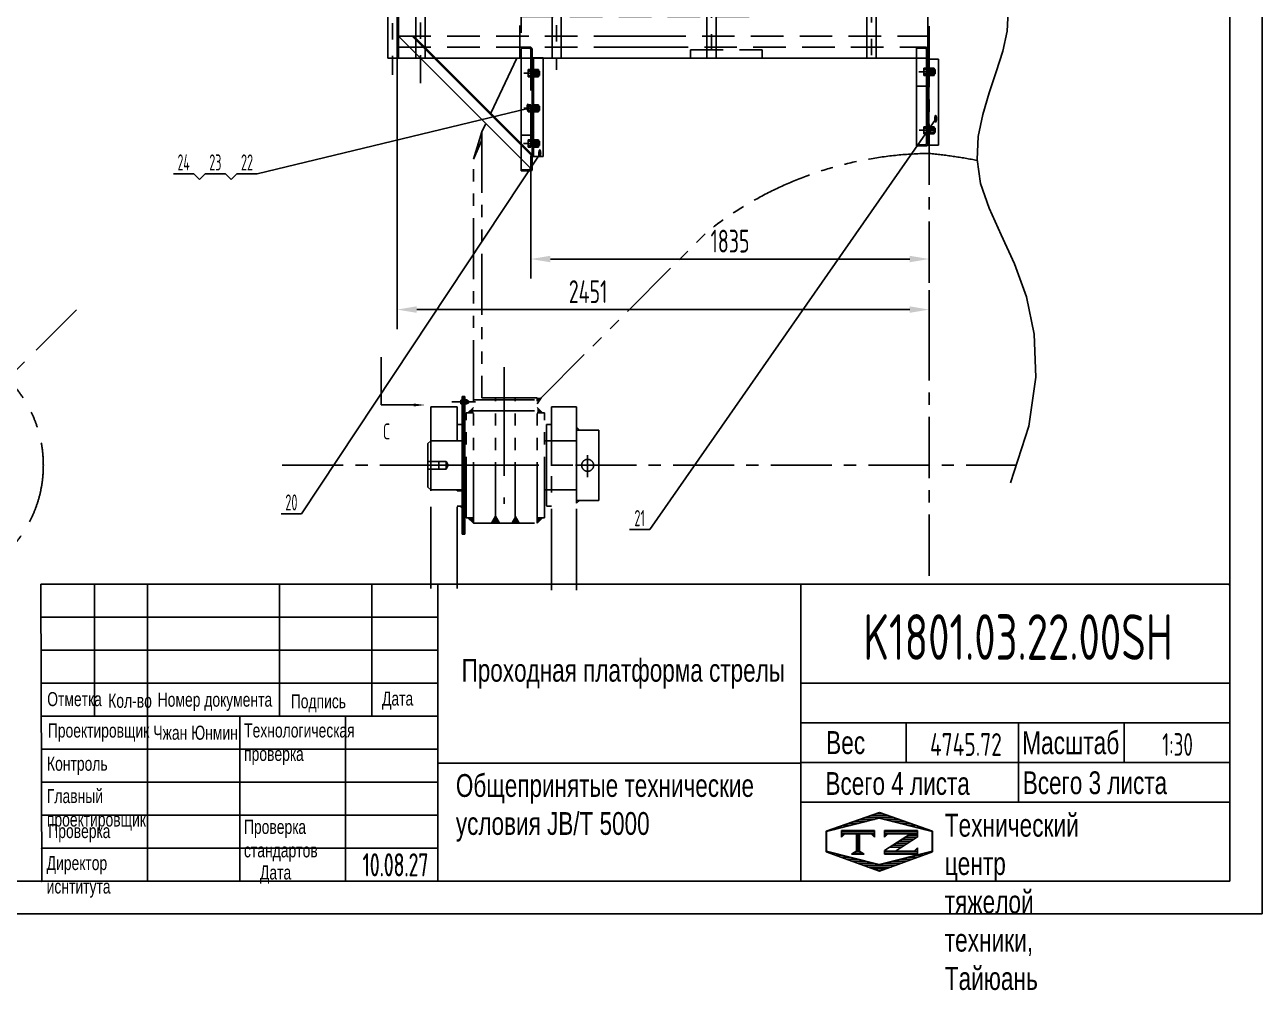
# Model space of a CAD drawing. Header units: millimetres. Extents: x 0 to 12600, y -352 to 8910.
# Drawn here: x 6900 to 12600, y -352 to 4096 of the extents above; entities that cross this region are included whole.
import ezdxf
from ezdxf.enums import TextEntityAlignment as Align

# ---------------------------------------------------------------- set-up
doc = ezdxf.new("R2010")
doc.units = ezdxf.units.MM
doc.header["$LTSCALE"] = 300
for name, pattern in [('F', [0.75, 0.5, -0.25]), ('G', [2, 1.25, -0.25, 0.25, -0.25]), ('K', [2.5, 1.25, -0.25, 0.25, -0.25, 0.25, -0.25])]:
    doc.linetypes.add(name, pattern=pattern)
for name, color, linetype in [('01', 7, 'Continuous'), ('02', 1, 'Continuous'), ('04', 2, 'F'), ('05', 4, 'G'), ('07', 6, 'K'), ('08', 1, 'Continuous'), ('11', 3, 'Continuous'), ('THICK', 7, 'Continuous')]:
    doc.layers.add(name, color=color, linetype=linetype)
doc.styles.get("Standard").update_dxf_attribs({"font": 'isocp', "width": 0.707, "bigfont": 'intecad.shx'})
doc.dimstyles.new('INTE', dxfattribs={"dimscale": 30, "dimtxt": 3.5, "dimasz": 3, "dimexe": 3, "dimexo": 0, "dimgap": 1, "dimtad": 1, "dimdec": 0, "dimdsep": 46, "dimtxsty": 'Standard', "dimcen": 0, "dimclrd": 1, "dimclre": 1, "dimclrt": 3, "dimaunit": 1, "dimadec": 0, "dimazin": 0, "dimtfac": 1, "dimtdec": 0, "dimtmove": 0, "dimatfit": 0, "dimfxl": 1, "dimarcsym": 0})

# ---------------------------------------------------------------- blocks, each defined once
blk = doc.blocks.new('*U1')
at = {"layer": '01'}
for p, q in [((-7.7, 2.6), (-7.7, 0)), ((0, 2.6), (-7.7, 2.6)), ((-7.7, 0), (0, 0)), ((0, 0), (-1.5, 2.6)), ((0, 2.6), (1.5, 0)), ((0, 2.6), (7.7, 2.6)), ((7.7, 0), (0, 0)), ((7.7, 2.6), (7.7, 0))]:
    blk.add_line(p, q, dxfattribs=at)
at = {"layer": '05'}
blk.add_line((0, 4.7), (0, -2.1), dxfattribs=at)
blk = doc.blocks.new('*U2')
at = {"layer": '01'}
for p, q in [((-8.4, 0), (-8.4, 8.9)), ((-8.4, 8.9), (0, 8.9)), ((-8.4, 5), (0, 5)), ((0, 8.9), (0, 0)), ((0, -8.9), (0, 0)), ((-8.4, 0), (-8.4, -8.9)), ((-8.4, -5), (0, -5)), ((-8.4, -8.9), (0, -8.9))]:
    blk.add_line(p, q, dxfattribs=at)
at = {"layer": '05'}
blk.add_line((-9.5, 0), (1.1, 0), dxfattribs=at)
blk = doc.blocks.new('*U3')
at = {"layer": '01'}
for p, q in [((-6.4, 0), (-6.4, 8.8)), ((-6.4, 8.8), (0, 8.8)), ((0, 5), (-6.4, 5)), ((-6.4, 0), (-6.4, -8.8)), ((0, 8.8), (0, 0)), ((0, 5), (30, 5)), ((0, -8.8), (0, 0)), ((4.5, 5), (4.5, 0)), ((4.5, -5), (4.5, 0)), ((30, 5), (30, 0)), ((30, -5), (30, 0)), ((0, -5), (-6.4, -5)), ((-6.4, -8.8), (0, -8.8)), ((0, -5), (30, -5))]:
    blk.add_line(p, q, dxfattribs=at)
at = {"layer": '02'}
for p, q in [((30, 4), (4.5, 4)), ((30, -4), (4.5, -4))]:
    blk.add_line(p, q, dxfattribs=at)
at = {"layer": '05'}
blk.add_line((-9.5, 0), (33.5, 0), dxfattribs=at)
blk = doc.blocks.new('QB1')
at = {"layer": '07', "linetype": 'K', "ltscale": 0.75}
for points in [[(72788.9, 24993), (72828.4, 25081), (72828.4, 25120)], [(73082.9, 23865.9), (73101.1, 23894), (73082.9, 23894)], [(72763.9, 23824.5), (72788.9, 23850), (72788.9, 23824.5)], [(73082.9, 23850), (73082.9, 23843), (73089.8, 23843)], [(73107.9, 23824.5), (73089.8, 23843), (73082.9, 23843), (73082.9, 23824.5)], [(72763.9, 23341.5), (72788.9, 23341.5), (72788.9, 23316)], [(72980.9, 23348.9), (72980.9, 23316), (72961.9, 23316)], [(72980.9, 23316), (72980.9, 23348.9), (72999.9, 23316)], [(73107.9, 23341.5), (73082.9, 23316), (73082.9, 23341.5)]]:
    blk.add_hatch(color=6, dxfattribs=at).paths.add_polyline_path(points)
at = {"layer": '07', "linetype": 'K'}
blk.add_hatch(color=6, dxfattribs=at).paths.add_polyline_path([(72737.2, 23395), (72737.2, 23388.9), (72726.6, 23395)])
at = {"layer": '07', "linetype": 'K', "ltscale": 0.75}
h = blk.add_hatch(color=6, dxfattribs=at)
h.paths.add_polyline_path([(72890.9, 23316), (72909.9, 23316), (72890.9, 23349), (72890.9, 23348.9)])
h.paths.add_polyline_path([(72871.9, 23316), (72890.9, 23316), (72890.9, 23348.9)])
at = {"layer": '01', "ltscale": 0.75}
for p, q in [((73752.4, 27114.4), (73772.4, 27114.4)), ((72788.9, 24993), (72828.4, 25120))]:
    blk.add_line(p, q, dxfattribs=at)
at = {"layer": '05', "color": 4, "linetype": 'G', "ltscale": 0.75}
for p, q in [((74888.9, 23074.4), (74888.9, 29269.7)), ((71908.7, 23583), (75289.6, 23583))]:
    blk.add_line(p, q, dxfattribs=at)
at = {"layer": '05', "ltscale": 0.75}
blk.add_line((73167.1, 28917.6), (75067.4, 28917.6), dxfattribs=at)
at = {"layer": '07', "color": 6, "linetype": 'K', "ltscale": 0.75}
for p, q in [((73752.4, 27114.4), (73752.4, 29315.1)), ((73772.4, 27103.7), (73772.4, 29322.9)), ((74444.9, 26456.3), (74444.9, 28501.6)), ((73772.4, 27103.7), (73187.9, 25875.5)), ((72989.7, 25459), (72828.4, 25120)), ((72828.4, 25120), (72828.4, 23894)), ((72788.9, 24993), (72828.4, 25081)), ((72788.9, 23316), (72788.9, 24993)), ((73101.1, 23894), (73865, 24657.9)), ((72828.4, 23894), (73082.9, 23894)), ((72890.9, 23316), (72890.9, 23894)), ((72980.9, 23316), (72980.9, 23894)), ((73082.9, 23316), (73082.9, 23894)), ((73101.1, 23894), (73082.9, 23865.9)), ((72763.9, 23824.5), (72788.9, 23850)), ((72788.9, 23884), (73082.9, 23884)), ((72788.9, 23834), (73082.9, 23834)), ((73107.9, 23824.5), (73082.9, 23850)), ((72755.4, 23341.5), (72755.4, 23824.5)), ((72755.4, 23824.5), (72788.9, 23824.5)), ((73117.4, 23824.5), (73082.9, 23824.5)), ((73117.4, 23341.5), (73117.4, 23824.5)), ((72755.4, 23341.5), (72788.9, 23341.5)), ((72763.9, 23341.5), (72788.9, 23316)), ((72788.9, 23316), (73082.9, 23316)), ((72890.9, 23348.9), (72871.9, 23316)), ((72890.9, 23349), (72909.9, 23316.1)), ((72980.9, 23348.9), (72999.9, 23316)), ((73107.9, 23341.5), (73082.9, 23316)), ((73117.4, 23341.5), (73082.9, 23341.5))]:
    blk.add_line(p, q, dxfattribs=at)
at = {"layer": '07'}
blk.add_line((74444.9, 28501.6), (74888.9, 28501.6), dxfattribs=at)
at = {"layer": '07', "color": 6, "linetype": 'K'}
for p, q in [((74444.9, 26456.3), (74888.9, 26456.3)), ((72737.2, 23900), (72737.2, 23583)), ((72750.2, 23900), (72737.2, 23900)), ((72738.7, 23900), (72738.7, 23583)), ((72740.2, 23900), (72740.2, 23583)), ((72743.2, 23900), (72743.2, 23583)), ((72750.2, 23900), (72750.2, 23583)), ((72592.4, 23852.6), (72592.4, 23696.5)), ((72714.5, 23852.6), (72592.4, 23852.6)), ((72714.5, 23852.6), (72714.5, 23696.5)), ((73148.3, 23852.6), (73148.3, 23583)), ((73148.3, 23852.6), (73264.4, 23852.6)), ((73264.4, 23852.6), (73264.4, 23583)), ((72737.2, 23771), (72714.5, 23771)), ((73125.2, 23771), (73125.2, 23395)), ((73125.6, 23771), (73148.3, 23771)), ((73264.4, 23758), (73264.4, 23696.5)), ((73264.4, 23758), (73277.4, 23745)), ((73264.4, 23421), (73264.4, 23745)), ((73264.4, 23745), (73366.4, 23745)), ((73366.4, 23745), (73366.4, 23421)), ((72737.2, 23266), (72737.2, 23583)), ((72738.7, 23266), (72738.7, 23583)), ((72740.2, 23266), (72740.2, 23583)), ((72743.2, 23266), (72743.2, 23583)), ((72750.2, 23266), (72750.2, 23583)), ((73148.3, 23007.4), (73148.3, 23583)), ((73264.4, 23007.4), (73264.4, 23583)), ((72592.4, 23016), (72592.4, 23469.5)), ((72714.5, 23016), (72714.5, 23469.5)), ((72737.2, 23466), (72714.5, 23466)), ((73264.4, 23469.5), (73264.4, 23408)), ((72737.2, 23395), (72714.5, 23395)), ((72726.6, 23395), (72737.2, 23388.9)), ((73125.6, 23395), (73148.3, 23395)), ((73264.4, 23408), (73277.4, 23421)), ((73264.4, 23421), (73366.4, 23421)), ((72750.2, 23266), (72737.2, 23266))]:
    blk.add_line(p, q, dxfattribs=at)
at = {"layer": '07', "color": 6, "linetype": 'K', "ltscale": 1.333333}
for p, q in [((72931.4, 24035), (72931.4, 23405.1)), ((72799, 23875), (72689.9, 23875)), ((72592.4, 23696.5), (72579.4, 23683.5)), ((72579.4, 23683.5), (72579.4, 23482.5)), ((72592.4, 23696.5), (72592.4, 23469.5)), ((72592.4, 23696.5), (72737.2, 23696.5)), ((73117.4, 23696.5), (73264.4, 23696.5)), ((72579.4, 23601), (72630.4, 23601)), ((72579.4, 23600.3), (72663.4, 23600.3)), ((72630.4, 23601), (72630.4, 23565)), ((72663.4, 23600.3), (72673.4, 23583)), ((72663.4, 23600.3), (72663.4, 23565.8)), ((73315.4, 23629.6), (73315.4, 23528.6)), ((73036, 23583), (72474.8, 23583)), ((72547.2, 23583), (73401.7, 23583)), ((72579.4, 23565.8), (72663.4, 23565.8)), ((72579.4, 23565), (72630.4, 23565)), ((72663.4, 23565.8), (72673.4, 23583)), ((72579.4, 23482.5), (72592.4, 23469.5)), ((72592.4, 23469.5), (72737.2, 23469.5)), ((73117.4, 23469.5), (73264.4, 23469.5))]:
    blk.add_line(p, q, dxfattribs=at)
blk.add_circle((73315.4, 23583), 27.5, dxfattribs=at)
at = {"layer": '07', "color": 6, "linetype": 'K', "ltscale": 0.75}
for centre, radius, start, end in [((74905.5, 23343.6), 1676.3, 90.5688, 128.3687), ((74674.2, 22783.3), 2246.8, 78.8269, 84.5165)]:
    blk.add_arc(centre, radius, start, end, dxfattribs=at)
at = {"layer": '07', "color": 6, "linetype": 'K', "xscale": -1}
for name, p, rotation in [('*U3', (72737.2, 23875), 180), ('*U1', (72752.8, 23875), 90)]:
    blk.add_blockref(name, p, dxfattribs=dict(at, rotation=rotation))
blk.add_blockref('*U2', (72752.8, 23875), dxfattribs=at)
blk = doc.blocks.new('2-1')
for p, q in [((81099.4, 26973.1), (81876.5, 26973.1)), ((81834.2, 26930.8), (81876.5, 26973.1)), ((81876.5, 26973.1), (81876.5, 25792.1)), ((82547.5, 26973.1), (82547.5, 25792.1)), ((82547.5, 26973.1), (83559.5, 26973.1)), ((82547.5, 26973.1), (82589.8, 26930.8)), ((83559.5, 26973.1), (83559.5, 26930.8)), ((83559.5, 26971.1), (83563.5, 26971.1)), ((83563.5, 26971.1), (83563.5, 26932.8)), ((81078.2, 26951.9), (81078.2, 25792.1)), ((81099.4, 26930.8), (81207.2, 26930.8)), ((81120.5, 26930.8), (81120.5, 26465.1)), ((81207.2, 26930.8), (81207.2, 26465.1)), ((81249.5, 26930.8), (81834.2, 26930.8)), ((81249.5, 26930.8), (81249.5, 26465.1)), ((81876.5, 26930.8), (81712.7, 26930.8)), ((81834.2, 26930.8), (81834.2, 26465.1)), ((82589.8, 26930.8), (83284.5, 26930.8)), ((82589.8, 26930.8), (82589.8, 26465.1)), ((83284.5, 26930.8), (83284.5, 26465.1)), ((83326.8, 26930.8), (83559.5, 26930.8)), ((83326.8, 26930.8), (83326.8, 26465.1)), ((83559.5, 26932.8), (83563.5, 26932.8)), ((81099.4, 26465.1), (81207.2, 26465.1)), ((81249.5, 26465.1), (81834.2, 26465.1)), ((81712.7, 26465.1), (81876.5, 26465.1)), ((82589.8, 26465.1), (83284.5, 26465.1)), ((83326.8, 26465.1), (83559.5, 26465.1)), ((83559.5, 26465.1), (83559.5, 26422.8)), ((83559.5, 26463.1), (83563.5, 26463.1)), ((83563.5, 26463.1), (83563.5, 26424.8)), ((81099.4, 26422.8), (81207.2, 26422.8)), ((81120.5, 26422.8), (81120.5, 25792.1)), ((81207.2, 26422.8), (81207.2, 25792.1)), ((81249.5, 26422.8), (81834.2, 26422.8)), ((81249.5, 26422.8), (81249.5, 25792.1)), ((81713.1, 26422.8), (81876.5, 26422.8)), ((81834.2, 26422.8), (81834.2, 25792.1)), ((82589.8, 26422.8), (82589.8, 25792.1)), ((82589.8, 26422.8), (83284.5, 26422.8)), ((83284.5, 26422.8), (83284.5, 25792.1)), ((83326.8, 26422.8), (83326.8, 25792.1)), ((83326.8, 26422.8), (83559.5, 26422.8)), ((83559.5, 26424.8), (83563.5, 26424.8)), ((81697.5, 26161.1), (81834.2, 26161.1)), ((81876.5, 26161.1), (82547.5, 26161.1)), ((82589.8, 26161.1), (82765.5, 26161.1)), ((82771.5, 26155.1), (82771.5, 26059.1)), ((81207.2, 26059.1), (81120.5, 26059.1)), ((81126.5, 26059.1), (81126.5, 25792.1)), ((81733.8, 26059.1), (81249.5, 26059.1)), ((81834.2, 26059.1), (81733.8, 26059.1)), ((82547.5, 26059.1), (81876.5, 26059.1)), ((83284.5, 26059.1), (82589.8, 26059.1)), ((83564.5, 26059.1), (83326.8, 26059.1)), ((83564.5, 26059.1), (83564.5, 25741.1)), ((83564.5, 25900.1), (83570.5, 25900.1)), ((83570.5, 25900.1), (83570.5, 25741.1)), ((82136.8, 25843.1), (82311, 25843.1)), ((83564.5, 25831.1), (83564.5, 25394)), ((81078.2, 25792.1), (82472.5, 25792.1)), ((81078.2, 25792.1), (81120.5, 25792.1)), ((81207.2, 25792.1), (81249.5, 25792.1)), ((81691.5, 25328.1), (81234.5, 25785.1)), ((81691.5, 25390.3), (81296.8, 25785.1)), ((81691.5, 25398.8), (81305.2, 25785.1)), ((81691.5, 25792.1), (81691.5, 25273.1)), ((81742.5, 25792.1), (81742.5, 25279.1)), ((81834.2, 25792.1), (81876.5, 25792.1)), ((82310.4, 25792.1), (83564.5, 25792.1)), ((82547.5, 25792.1), (82589.8, 25792.1)), ((83284.5, 25792.1), (83326.8, 25792.1)), ((83513.5, 25792.1), (83513.5, 25388)), ((83558.5, 25792.1), (83558.5, 25398.2)), ((83564.5, 25741.1), (83570.5, 25741.1)), ((83558.5, 25662.2), (83513.5, 25662.2)), ((83552.5, 25392.2), (83513.5, 25392.2)), ((83558.5, 25388), (83513.5, 25388)), ((81730.5, 25277.1), (81691.5, 25277.1)), ((81736.5, 25273.1), (81691.5, 25273.1))]:
    blk.add_line(p, q)
for centre in [(81099.4, 26951.9), (81099.4, 26443.9)]:
    blk.add_circle(centre, 21.1)
for centre, radius, start, end in [((81228.4, 26907.4), 31.5, 47.8524, 132.1476), ((83305.7, 26907.4), 31.5, 47.8524, 132.1476), ((81183.9, 26443.9), 31.5, 317.8524, 42.1476), ((81272.9, 26443.9), 31.5, 137.8524, 222.1476), ((81810.9, 26443.9), 31.5, 317.8524, 42.1476), ((82613.2, 26443.9), 31.5, 137.8524, 222.1476), ((83261.2, 26443.9), 31.5, 317.8524, 42.1476), ((83350.2, 26443.9), 31.5, 137.8524, 222.1476), ((81697.5, 26155.1), 6, 90, 180), ((82765.5, 26155.1), 6, 0, 90), ((83552.5, 25398.2), 6, 270, 0), ((83558.5, 25394), 6, 270, 0), ((81730.5, 25283.1), 6, 270, 0), ((81736.5, 25279.1), 6, 270, 0)]:
    blk.add_arc(centre, radius, start, end)
at = {"layer": '01', "color": 7, "linetype": 'Continuous'}
blk.add_line((81691.5, 26059.1), (81691.5, 26155.1), dxfattribs=at)
at = {"layer": '01'}
blk.add_line((82136, 25893.1), (82300, 25893.1), dxfattribs=at)
at = {"layer": '04', "color": 2, "linetype": 'F'}
for p, q in [((81697.5, 26149.1), (81697.5, 25983.1)), ((81703.5, 26155.1), (81834.2, 26155.1)), ((81876.5, 26155.1), (82547.5, 26155.1)), ((82589.8, 26155.1), (82759.5, 26155.1)), ((82765.5, 26149.1), (82765.5, 25983.1)), ((81691.5, 25983.1), (82771.5, 25983.1)), ((83552.5, 25843.1), (83513.5, 25843.1)), ((83552.5, 25837.1), (83513.5, 25837.1)), ((81737.6, 25352.7), (81691.5, 25398.8)), ((81737.6, 25344.2), (81691.5, 25390.3)), ((81737.5, 25282.1), (81691.5, 25328.1)), ((81737.6, 25352.7), (81737.5, 25282.1)), ((81737.5, 25282.1), (81737.5, 25282.1))]:
    blk.add_line(p, q, dxfattribs=at)
at = {"layer": '04'}
for p, q in [((81685.5, 25792.1), (81685.5, 26059.1)), ((81691.5, 26059.1), (81691.5, 25792.1)), ((82771.5, 26059.1), (82771.5, 25983.1)), ((81126.5, 25893.1), (82136, 25893.1)), ((81126.5, 25893.1), (81197.2, 25893.1)), ((81234.5, 25785.1), (81126.5, 25893.1)), ((81296.8, 25785.1), (81188.8, 25893.1)), ((81305.2, 25785.1), (81197.2, 25893.1)), ((82300, 25893.1), (83564.5, 25893.1)), ((81126.5, 25843.1), (82136.8, 25843.1)), ((81730.5, 25843.1), (81691.5, 25843.1)), ((81730.5, 25837.1), (81691.5, 25837.1)), ((81736.5, 25831.1), (81736.5, 25792.1)), ((81742.5, 25831.1), (81742.5, 25792.1)), ((82311, 25843.1), (83552.5, 25843.1)), ((82472.5, 25830.1), (82472.5, 25792.1)), ((82472.5, 25830.1), (82802.5, 25830.1)), ((82802.5, 25830.1), (82802.5, 25792.1)), ((83513.5, 25843.1), (83513.5, 25792.1)), ((83558.5, 25831.1), (83558.5, 25792.1)), ((81736.5, 25792.1), (81736.5, 25283.1)), ((81736.5, 25437.2), (81691.5, 25437.2))]:
    blk.add_line(p, q, dxfattribs=at)
at = {"layer": '04', "color": 2, "linetype": 'F'}
for centre, radius, start, end in [((81703.5, 26149.1), 6, 90, 180), ((82759.5, 26149.1), 6, 0, 90), ((83552.5, 25831.1), 12, 0, 90), ((83552.5, 25831.1), 6, 0, 90)]:
    blk.add_arc(centre, radius, start, end, dxfattribs=at)
at = {"layer": '04'}
for radius in [12, 6]:
    blk.add_arc((81730.5, 25831.1), radius, 0, 90, dxfattribs=at)
at = {"layer": '05'}
for p, q in [((81099.4, 27003.2), (81099.4, 25714.9)), ((81228.4, 27006), (81228.4, 25676.1)), ((81855.4, 26994), (81855.4, 25738.6)), ((81046.8, 26951.9), (82526.4, 26951.9)), ((81942.6, 26951.9), (81683.9, 26951.9)), ((82568.7, 26951.9), (82568.7, 25792.1)), ((82568.7, 26951.9), (83559.5, 26951.9)), ((83305.7, 26930.8), (83305.7, 25792.1)), ((81042.8, 26443.9), (81901.9, 26443.9)), ((81699.1, 26443.9), (81911.1, 26443.9)), ((82589.8, 26443.9), (83559.5, 26443.9)), ((81773.2, 25722.6), (81704, 25722.6)), ((83592.4, 25728.8), (83523.2, 25728.8)), ((81773.2, 25560.7), (81704, 25560.7)), ((83595.2, 25459.4), (83525.3, 25459.4)), ((81773.2, 25398.8), (81703.3, 25398.8))]:
    blk.add_line(p, q, dxfattribs=at)
blk = doc.blocks.new('Q7')
at = {"layer": '07', "linetype": 'K', "ltscale": 0.75}
for points in [[(51585.8, -3371.7), (51574.4, -3379.1), (51596.7, -3388.6)], [(47305.1, -4931.5), (47298.7, -4937.8), (47316.4, -4955.5), (47322.8, -4949.1)], [(47313.4, -4923.2), (47305.1, -4931.5), (47322.8, -4949.1)], [(49133.4, -4972.2), (49111.1, -4986.5), (49142.5, -4986.3)], [(48055.9, -5664.9), (48045.4, -5671.7), (48041.9, -5681)]]:
    blk.add_hatch(color=6, dxfattribs=at).paths.add_polyline_path(points)
h = blk.add_hatch(color=6, dxfattribs=at)
h.paths.add_polyline_path([(48055.9, -5664.9), (48041.9, -5681), (48027.8, -5659.2), (48034.5, -5654.9), (48034.5, -5654.9)])
h.paths.add_polyline_path([(48045.4, -5671.7), (48055.9, -5664.9), (48034.5, -5654.9)])
at = {"layer": '05', "color": 4, "linetype": 'G'}
blk.add_line((51004.9, -1150.9), (50329.1, -475.2), dxfattribs=at)
at = {"layer": '05', "color": 4, "linetype": 'G', "ltscale": 0.75}
for p, q in [((51860, -1130.3), (47232.2, -5758.1)), ((46994.5, -5060.7), (48108.6, -6174.7))]:
    blk.add_line(p, q, dxfattribs=at)
at = {"layer": '07', "color": 6, "linetype": 'K', "ltscale": 0.75}
for p, q in [((51592.9, -284.4), (51093.4, 215.1)), ((51560, -234.6), (51101.8, 223.6)), ((51094.2, -432), (50709.6, -47.4)), ((51094.2, -449), (50703.6, -58.4)), ((51402.8, -258.2), (51484.7, -176.2)), ((51603.2, -191.4), (51551.6, -243.1)), ((51592.9, -284.4), (51601.2, -292.7)), ((51297, -311.7), (51596, -610.6)), ((51468.7, -735), (51113, -379.4)), ((51269.8, -607.6), (51136.5, -474.3)), ((51212.1, -566.9), (51136.5, -491.3)), ((51619.2, -474.5), (51624.3, -469.4)), ((51026.1, -528.1), (50373.7, -1180.5)), ((50399, -545.1), (50913.7, -1059.7)), ((51345.1, -532.3), (51136.5, -740.8)), ((51136.5, -642.5), (51220.6, -558.4)), ((51623.2, -613.3), (51676.8, -559.8)), ((51269.4, -607.2), (51319.3, -657.1)), ((51623.2, -648.7), (51691.9, -580)), ((51319.3, -657.1), (51136.5, -839.8)), ((51431.4, -805.2), (51301.2, -675.1)), ((51473.2, -763.3), (51580.9, -655.6)), ((51051.6, -727.5), (51094.2, -684.8)), ((51473.2, -798.7), (51580.9, -691)), ((51094.2, -783.1), (51070.1, -807.3)), ((51136.5, -1100), (51430.9, -805.6)), ((51136.5, -1135.4), (51430.9, -841)), ((51094.2, -882.1), (51068, -908.4)), ((51800.1, -1012.3), (51867.7, -1020)), ((50822.1, -1414.5), (51094.2, -1142.3)), ((50822.1, -1449.8), (51094.2, -1177.7)), ((51430.9, -1164.8), (51323.6, -1272.2)), ((51323.6, -1272.2), (51185.4, -1352.5)), ((50779.8, -1456.8), (50791.7, -1444.8)), ((50779.8, -1492.1), (50791.7, -1480.2)), ((47262.7, -4973.9), (50749.4, -1487.1)), ((47316.4, -4955.5), (50749.4, -1522.5)), ((50822.1, -1563.5), (50803.1, -1574.5)), ((51898.2, -2842.7), (50663.7, -1608.2)), ((51411.5, -3203.3), (52497, -2505.4)), ((51425.9, -3217.8), (52503.7, -2524.9)), ((51450.4, -3213.9), (52506.1, -2535.2)), ((49156.5, -2882), (49396.7, -2641.9)), ((49409.5, -2874), (49173, -2637.4)), ((48027.8, -5659.2), (52522.4, -2769.6)), ((51592.2, -3355.8), (52522.7, -2757.6)), ((48045.4, -5671.7), (52521.8, -2793.8)), ((49146.9, -4993.2), (52521.1, -2824)), ((51972.6, -2812.8), (51362.1, -3057.6)), ((51990.7, -2830.9), (51972.6, -2812.8)), ((51054.3, -3644.5), (51279.8, -3137)), ((51411.5, -3203.3), (51558.3, -3350.2)), ((51426, -3217.9), (51415.2, -3201.1)), ((51425.9, -3217.8), (51582.2, -3374.1)), ((51450.4, -3213.9), (51592.2, -3355.8)), ((51499.9, -3291.7), (51487.9, -3279.7)), ((51063.3, -3668.5), (51558.4, -3350.2)), ((51596.7, -3388.6), (51574.4, -3379.1)), ((51585.8, -3371.7), (51596.7, -3388.6)), ((51054.3, -3644.5), (51063.3, -3668.5)), ((48189.7, -4082.2), (49086.3, -4978.8)), ((49119, -4957.8), (48216.6, -4055.4)), ((48977, -5049.1), (48099.9, -4172)), ((48570.9, -4596.2), (48732.1, -4435)), ((47298.7, -4937.8), (47316.4, -4955.5)), ((47305.1, -4931.5), (47322.8, -4949.1)), ((47322.8, -4949.1), (47313.4, -4923.2)), ((47262.7, -4973.9), (47197.2, -5495)), ((49142.5, -4986.3), (49111.1, -4986.5)), ((49133.4, -4972.2), (49146.9, -4993.2)), ((47998.1, -5709.3), (48041.9, -5681)), ((48027.8, -5659.2), (48041.9, -5681)), ((48034.5, -5654.9), (48055.9, -5664.9)), ((48045.4, -5671.7), (48034.5, -5654.9)), ((48041.9, -5681), (48055.9, -5664.9)), ((48041.9, -5681), (48045.4, -5671.7)), ((47998.1, -5709.3), (47506.1, -5791.6))]:
    blk.add_line(p, q, dxfattribs=at)
at = {"layer": '07', "color": 6, "linetype": 'K'}
for p, q in [((48328.3, -1805.8), (50421.1, -458.5)), ((48065.8, -2548.6), (51144, -566.9)), ((51029.4, -1076.3), (50673.1, -1432.7)), ((49079.7, -1538.7), (49926.2, -2385.1)), ((48192.7, -1657.1), (49524.3, -2988.7)), ((49874.9, -2755.5), (49229.5, -2110.2)), ((49781, -2455.6), (49996.6, -2239.9)), ((49086.3, -2952.2), (49509.9, -2528.7)), ((47462.1, -5165.4), (47462.1, -5528.3)), ((47440.4, -5223.8), (47403.9, -5287)), ((47413.3, -5236.3), (47522.4, -5236.3)), ((47483.7, -5223.8), (47520.3, -5287))]:
    blk.add_line(p, q, dxfattribs=at)
for centre, radius in [((47462.1, -5528.3), 563.8), ((47462.1, -5236.3), 6.5)]:
    blk.add_circle(centre, radius, dxfattribs=at)
at = {"layer": '07', "color": 6, "linetype": 'K', "ltscale": 0.75}
for radius in [241.5, 114]:
    blk.add_circle((47462.1, -5528.3), radius, dxfattribs=at)
for centre, radius, start, end in [((51431.7, -446.4), 825, 95.0684, 183.3341), ((51431.7, -446.4), 813, 94.4462, 151.3806), ((51431.7, -446.4), 813, 152.2066, 183.1725), ((51431.4, -446), 190, 45, 170.3833), ((51431.4, -446), 190, 9.6167, 45), ((50704.1, -850.1), 368.5, 224.9223, 218.3302), ((51431.4, -446), 190, 183.1859, 225), ((51431.4, -446), 190, 225, 321.9289), ((50704.1, -850.1), 190.5, 224.8496, 212.0164), ((51754.2, -1415.7), 406, 90.3229, 108.8221), ((51754.2, -1415.7), 406, 83.5104, 84.3442), ((51754.2, -1415.7), 406, 115.2658, 133.7957), ((50784.1, -1541.6), 38, 135, 204.308), ((50784.1, -1541.6), 38, 281.6429, 300.1478), ((51418.7, -3198.7), 152, 111.8465, 156.052), ((47462.1, -5528.3), 267, 172.8341, 279.5)]:
    blk.add_arc(centre, radius, start, end, dxfattribs=at)
at = {"layer": '07', "color": 6, "linetype": 'K'}
for centre, radius, start, end in [((50682.3, -864.2), 482.5, 98.7546, 122.7727), ((48589.4, -2211.5), 482.5, 122.7727, 212.5746), ((47462.1, -5236.3), 25, 30, 150), ((47382.3, -5274.5), 25, 287.4631, 330), ((47541.9, -5274.5), 25, 210, 252.5369)]:
    blk.add_arc(centre, radius, start, end, dxfattribs=at)
blk = doc.blocks.new('*D62')
at = {"layer": '08', "color": 1, "lineweight": -2}
for p, q in [((9231, 3434.4), (9231, 2926.6)), ((11066, 3134.5), (11066, 2926.6)), ((10976, 3016.6), (9321, 3016.6))]:
    blk.add_line(p, q, dxfattribs=at)
at = {"layer": '08', "color": 1}
for points in [[(9321, 3031.6), (9321, 3001.6), (9231, 3016.6)], [(10976, 3031.6), (10976, 3001.6), (11066, 3016.6)]]:
    blk.add_solid(points, dxfattribs=at)
at = {"layer": 'Defpoints', "color": 0}
for p in [(9231, 3434.4), (11066, 3134.5), (9231, 3016.6)]:
    blk.add_point(p, dxfattribs=at)
at = {"layer": '08', "color": 3, "insert": (10148.5, 3099.1), "char_height": 105, "attachment_point": 5}
blk.add_mtext('1835', dxfattribs=at)
blk = doc.blocks.new('*D63')
at = {"layer": '08', "color": 1, "lineweight": -2}
for p, q in [((8615, 3942.2), (8615, 2693.7)), ((11066, 2622), (11066, 2873.7)), ((8705, 2783.7), (10976, 2783.7))]:
    blk.add_line(p, q, dxfattribs=at)
at = {"layer": '08', "color": 1}
for points in [[(8705, 2798.7), (8705, 2768.7), (8615, 2783.7)], [(10976, 2798.7), (10976, 2768.7), (11066, 2783.7)]]:
    blk.add_solid(points, dxfattribs=at)
at = {"layer": 'Defpoints', "color": 0}
for p in [(8615, 3942.2), (11066, 2783.7), (11066, 2622)]:
    blk.add_point(p, dxfattribs=at)
at = {"layer": '08', "color": 3, "insert": (9494.4, 2866.2), "char_height": 105, "attachment_point": 5}
blk.add_mtext('2451', dxfattribs=at)
blk = doc.blocks.new('22-1')
at = {"layer": '01', "color": 7, "linetype": 'Continuous'}
for p, q in [((7374.6, 3592.2), (7374.6, 3138)), ((7374.6, 3592.2), (7424.6, 3592.2)), ((7380.6, 3592.2), (7380.6, 3138)), ((7424.6, 3592.2), (7424.6, 3138)), ((7374.6, 3138), (7424.6, 3138))]:
    blk.add_line(p, q, dxfattribs=at)
at = {"layer": '04', "color": 2, "linetype": 'F'}
for p, q in [((7374.6, 3532.7), (7380.6, 3532.7)), ((7374.6, 3510.7), (7380.6, 3510.7)), ((7374.6, 3370.8), (7380.6, 3370.8)), ((7374.6, 3348.8), (7380.6, 3348.8)), ((7374.6, 3209), (7380.6, 3209)), ((7374.6, 3187), (7380.6, 3187))]:
    blk.add_line(p, q, dxfattribs=at)
at = {"layer": '05', "color": 4, "linetype": 'G'}
for p, q in [((7355, 3521.7), (7398.7, 3521.7)), ((7355, 3359.8), (7398.7, 3359.8)), ((7355, 3198), (7398.7, 3198))]:
    blk.add_line(p, q, dxfattribs=at)
blk = doc.blocks.new('3-22')
at = {"layer": '01', "color": 7, "linetype": 'Continuous'}
for p, q in [((10759.3, 3691.7), (10239.3, 3691.7)), ((10239.3, 3691.7), (10239.3, 3641.7)), ((10636.5, 3685.7), (10239.3, 3685.7)), ((10636.5, 3691.7), (10636.5, 3641.7)), ((10636.5, 3641.7), (10239.3, 3641.7))]:
    blk.add_line(p, q, dxfattribs=at)
at = {"layer": '04'}
for p, q in [((10297.3, 3691.7), (10297.3, 3685.7)), ((10319.3, 3691.7), (10319.3, 3685.7)), ((10566.7, 3691.7), (10566.7, 3685.7)), ((10588.7, 3691.7), (10588.7, 3685.7))]:
    blk.add_line(p, q, dxfattribs=at)
at = {"layer": '05', "color": 4, "linetype": 'G'}
for p, q in [((10308.3, 3708.1), (10308.3, 3671.9)), ((10577.7, 3708.1), (10577.7, 3671.9))]:
    blk.add_line(p, q, dxfattribs=at)
blk = doc.blocks.new('*U85')
at = {"layer": '01'}
for p, q in [((-15.1, 5), (-15.1, 0)), ((0, 5), (-15.1, 5)), ((-15.1, 0), (0, 0)), ((0, 0), (-2.9, 5)), ((0, 5), (2.9, 0)), ((0, 5), (15.1, 5)), ((15.1, 0), (0, 0)), ((15.1, 5), (15.1, 0))]:
    blk.add_line(p, q, dxfattribs=at)
at = {"layer": '05'}
blk.add_line((0, 7.1), (0, -2.1), dxfattribs=at)
blk = doc.blocks.new('*U86')
at = {"layer": '01'}
for p, q in [((-18, 0), (-18, 16.5)), ((-18, 16.5), (0, 16.5)), ((-18, 10), (0, 10)), ((0, 16.5), (0, 0)), ((0, -16.5), (0, 0)), ((-18, 0), (-18, -16.5)), ((-18, -10), (0, -10)), ((-18, -16.5), (0, -16.5))]:
    blk.add_line(p, q, dxfattribs=at)
at = {"layer": '05'}
blk.add_line((-19.1, 0), (1.1, 0), dxfattribs=at)
blk = doc.blocks.new('*U87')
at = {"layer": '01'}
for p, q in [((-12.5, 0), (-12.5, 16.5)), ((-12.5, 16.5), (0, 16.5)), ((0, 10), (-12.5, 10)), ((-12.5, 0), (-12.5, -16.5)), ((0, 16.5), (0, 0)), ((0, 10), (40, 10)), ((0, -16.5), (0, 0)), ((7.5, 10), (7.5, 0)), ((7.5, -10), (7.5, 0)), ((40, 10), (40, 0)), ((40, -10), (40, 0)), ((0, -10), (-12.5, -10)), ((-12.5, -16.5), (0, -16.5)), ((0, -10), (40, -10))]:
    blk.add_line(p, q, dxfattribs=at)
at = {"layer": '02'}
for p, q in [((40, 8), (7.5, 8)), ((40, -8), (7.5, -8))]:
    blk.add_line(p, q, dxfattribs=at)
at = {"layer": '05'}
blk.add_line((-15.6, 0), (43.5, 0), dxfattribs=at)
blk = doc.blocks.new('*U106')
at = {"layer": '01'}
for points in [[(415, 5), (415, 292)], [(25, 5), (415, 5)]]:
    blk.add_lwpolyline(points, dxfattribs=at)
at = {"layer": '02'}
for points in [[(420, 0), (420, 297)], [(0, 0), (420, 0)]]:
    blk.add_lwpolyline(points, dxfattribs=at)
blk = doc.blocks.new('*X110')
at = {"color": 0}
for p, q in [((127.06, 7.8), (132.06, 7.8)), ((127.06, 7.5), (132.06, 7.5)), ((127.06, 7.2), (127.32, 7.2)), ((128.3, 5.7), (130.1, 5.7)), ((128.77, 6), (130.57, 6)), ((129.23, 6.3), (131.04, 6.3)), ((129.7, 6.6), (131.51, 6.6)), ((130.16, 6.9), (131.98, 6.9)), ((130.62, 7.2), (132.06, 7.2)), ((127.84, 5.4), (129.64, 5.4))]:
    blk.add_line(p, q, dxfattribs=at)
blk = doc.blocks.new('*X111')
at = {"color": 0}
for p, q in [((127.06, 4.8), (132.06, 4.8)), ((127.06, 4.5), (132.06, 4.5)), ((131.84, 5.1), (132.06, 5.1))]:
    blk.add_line(p, q, dxfattribs=at)
blk = doc.blocks.new('*X109')
at = {"color": 0}
for p, q in [((122.34, 4.5), (123.72, 4.5)), ((122.82, 4.8), (123.24, 4.8))]:
    blk.add_line(p, q, dxfattribs=at)
blk = doc.blocks.new('*X108')
at = {"color": 0}
for p, q in [((120.53, 7.8), (125.53, 7.8)), ((120.53, 7.5), (125.53, 7.5)), ((120.53, 7.2), (120.79, 7.2)), ((125.27, 7.2), (125.53, 7.2))]:
    blk.add_line(p, q, dxfattribs=at)
blk = doc.blocks.new('*X107')
at = {"color": 0}
for p, q in [((123.24, 9.6), (125.52, 9.6)), ((124.1, 9.9), (128.52, 9.9)), ((124.97, 10.2), (127.67, 10.2)), ((125.83, 10.5), (126.82, 10.5)), ((127.02, 9.6), (129.37, 9.6)), ((118.22, 7.8), (118.32, 7.8)), ((118.94, 8.1), (119.52, 8.1)), ((119.8, 8.4), (120.72, 8.4)), ((120.66, 8.7), (121.92, 8.7)), ((121.52, 9), (123.12, 9)), ((122.38, 9.3), (124.32, 9.3)), ((128.22, 9.3), (130.22, 9.3)), ((129.42, 9), (131.07, 9)), ((130.62, 8.7), (131.92, 8.7)), ((131.82, 8.4), (132.77, 8.4)), ((133.02, 8.1), (133.62, 8.1)), ((134.22, 7.8), (134.32, 7.8)), ((118.22, 7.5), (118.27, 7.5)), ((118.22, 7.2), (118.27, 7.2)), ((118.22, 6.9), (118.27, 6.9)), ((118.22, 6.6), (118.27, 6.6)), ((118.22, 6.3), (118.27, 6.3)), ((118.22, 6), (118.27, 6)), ((118.22, 5.7), (118.27, 5.7)), ((134.27, 7.5), (134.32, 7.5)), ((134.27, 7.2), (134.32, 7.2)), ((134.27, 6.9), (134.32, 6.9)), ((134.27, 6.6), (134.32, 6.6)), ((134.27, 6.3), (134.32, 6.3)), ((134.27, 6), (134.32, 6)), ((134.27, 5.7), (134.32, 5.7)), ((118.22, 5.4), (118.27, 5.4)), ((118.22, 5.1), (118.27, 5.1)), ((118.22, 4.8), (118.27, 4.8)), ((118.79, 4.5), (119.42, 4.5)), ((119.61, 4.2), (120.62, 4.2)), ((120.43, 3.9), (121.82, 3.9)), ((130.72, 3.9), (132.14, 3.9)), ((131.92, 4.2), (132.95, 4.2)), ((133.12, 4.5), (133.76, 4.5)), ((134.27, 5.4), (134.32, 5.4)), ((134.27, 5.1), (134.32, 5.1)), ((134.27, 4.8), (134.32, 4.8)), ((121.26, 3.6), (123.02, 3.6)), ((122.08, 3.3), (124.22, 3.3)), ((122.91, 3), (125.42, 3)), ((123.73, 2.7), (128.89, 2.7)), ((124.55, 2.4), (128.07, 2.4)), ((125.38, 2.1), (127.26, 2.1)), ((127.12, 3), (129.7, 3)), ((128.32, 3.3), (130.51, 3.3)), ((129.52, 3.6), (131.32, 3.6)), ((126.2, 1.8), (126.45, 1.8))]:
    blk.add_line(p, q, dxfattribs=at)

msp = doc.modelspace()

# ---------------------------------------------------------------- linework, layer by layer
at = {"layer": '01'}
msp.add_line((8541.3, 2564.4), (8541.3, 2344.1), dxfattribs=at)
for p in [(12450, 1511.7), (12450, 1511.2)]:
    msp.add_point(p, dxfattribs=at)
at = {"layer": '02'}
for p, q in [((9217.3, 3710.8), (7970.1, 3409.5)), ((11095.6, 3659.1), (9778.7, 1770.8)), ((9272, 3500.2), (8174.4, 1843)), ((7678, 3409.5), (7585, 3409.5)), ((7704.5, 3383), (7678, 3409.5)), ((7731, 3409.5), (7704.5, 3383)), ((7824, 3409.5), (7731, 3409.5)), ((7850.5, 3383), (7824, 3409.5)), ((7877.1, 3409.5), (7850.5, 3383)), ((7970.1, 3409.5), (7877.1, 3409.5)), ((8541.3, 2344.1), (8690.6, 2344.1)), ((8174.4, 1843), (8081.4, 1843)), ((9778.7, 1770.8), (9685.7, 1770.8))]:
    msp.add_line(p, q, dxfattribs=at)
msp.add_lwpolyline([(11428.9, 4156.8), (11424.4, 4066), (11404.4, 3973.5), (11375, 3879), (11342.3, 3782.3), (11312.5, 3682.9), (11291.7, 3580.4), (11286.1, 3474.7), (11301.7, 3365.2), (11341.8, 3251), (11397.9, 3128.6), (11458.9, 2993.8), (11513.4, 2842.3), (11550.1, 2670), (11557.7, 2472.6), (11525, 2246), (11440.6, 1986)], dxfattribs=at)
msp.add_lwpolyline([(8744.6, 2344.1, 0, 13.5, 0), (8690.6, 2344.1, 0, 0, 0)], format="xyseb", dxfattribs=at)
at = {"layer": '07'}
msp.add_line((6421.4, 2066.2), (7137.5, 2782.3), dxfattribs=at)
at = {"layer": 'THICK'}
for p, q in [((6974, 1518), (6978.1, 150)), ((6974, 1518), (12450, 1518)), ((7221.3, 1517.3), (7221.3, 1518)), ((7221.3, 910), (7221.3, 1518)), ((7464.5, 150), (7464.5, 1518)), ((8072.5, 910), (8072.5, 1518)), ((8498.1, 910), (8498.1, 1518)), ((8802.1, 150), (8802.1, 1518)), ((10474, 150), (10474, 1518)), ((12450, 150), (12450, 1518)), ((6978.1, 1062), (8802.1, 1062)), ((10474, 1062), (12450, 1062)), ((6978.1, 910), (8802.1, 910)), ((7890.1, 150), (7890.1, 910)), ((8376.5, 150), (8376.5, 910)), ((10474, 879.6), (12450, 879.6)), ((10960.4, 697.2), (10960.4, 879.6)), ((11477.2, 514.8), (11477.2, 879.6)), ((11963.6, 697.2), (11963.6, 879.6)), ((8802.1, 694.6), (10474, 694.6)), ((10474, 697.2), (12450, 697.2)), ((10474, 514.8), (12450, 514.8)), ((6978.1, 150), (12450, 150))]:
    msp.add_line(p, q, dxfattribs=at)
at = {"layer": 'THICK', "color": 3}
for p, q in [((6978.1, 1366), (8802.1, 1366)), ((6978.1, 1214), (8802.1, 1214)), ((6978.1, 758), (8802.1, 758)), ((6978.1, 606), (8802.1, 606)), ((10591.1, 381.2), (10837.5, 467)), ((10837.5, 467), (11080.7, 381.2)), ((6978.1, 454), (8802.1, 454)), ((10592.7, 379.3), (10835.9, 440.1)), ((10835.9, 440.1), (11079.1, 379.3)), ((10591.1, 285.7), (10591.1, 381.2)), ((10592.7, 288.1), (10592.7, 379.3)), ((10661.4, 353.7), (10661.4, 384.1)), ((10661.4, 384.1), (10813.4, 384.1)), ((10676.6, 368.9), (10661.4, 353.7)), ((10798.2, 368.9), (10676.6, 368.9)), ((10730.8, 369), (10730.8, 285.6)), ((10737.4, 369), (10737.4, 285.6)), ((10745, 369), (10745, 285.6)), ((10813.4, 353.7), (10798.2, 368.9)), ((10813.4, 384.1), (10813.4, 353.7)), ((10860, 384.1), (10860, 353.7)), ((10860, 384.1), (11012, 384.1)), ((10860, 353.7), (10875.2, 368.9)), ((10979.7, 368.9), (10860, 291.4)), ((10875.2, 368.9), (10979.7, 368.9)), ((11012, 353.9), (10934.1, 304.1)), ((11012, 384.1), (11012, 353.7)), ((11079.1, 379.3), (11079.1, 288.1)), ((11080.7, 381.2), (11080.7, 285.7)), ((6978.1, 302), (8802.1, 302)), ((10837.5, 195.9), (10591.1, 285.7)), ((10835.9, 227.3), (10592.7, 288.1)), ((10737.4, 292.6), (10708, 274)), ((10737.4, 292.6), (10766.9, 274)), ((11079.1, 288.1), (10835.9, 227.3)), ((11080.7, 285.7), (10837.5, 195.9)), ((10860, 291.4), (10860, 274)), ((10934.1, 304.1), (10910.9, 289.2)), ((10996.8, 289.2), (10910.9, 289.2)), ((11012, 304.4), (10996.8, 289.2)), ((11012, 274), (11012, 304.4)), ((10708, 274), (10737.4, 274)), ((10766.9, 274), (10737.4, 274)), ((10860, 274), (11012, 274))]:
    msp.add_line(p, q, dxfattribs=at)
for p in [(6978.1, 302), (6978.1, 150)]:
    msp.add_point(p, dxfattribs=at)

# ---------------------------------------------------------------- block references
msp.add_blockref('QB1', (-63822.9, -21516.8))
at = {"layer": '01', "color": 7, "linetype": 'Continuous'}
msp.add_blockref('2-1', (-72505.6, -21849.8), dxfattribs=at)
at = {"layer": '04', "xscale": 30, "yscale": 30, "zscale": 30}
msp.add_blockref('*U106', (0, 0), dxfattribs=at)
at = {"layer": '04'}
for name, p, rotation in [('3-22', (14750.6, -6698.7), 90), ('*U86', (9248, 3872.8), 180), ('*U86', (11070, 3879), 180), ('*U86', (9248, 3710.8), 180), ('*U86', (11070, 3609.6), 180), ('*U86', (9248, 3549), 180)]:
    msp.add_blockref(name, p, dxfattribs=dict(at, rotation=rotation))
for name, p in [('22-1', (1862.3, 351)), ('*U87', (9230.9, 3872.8)), ('*U87', (11053, 3879)), ('*U87', (9230.9, 3710.8)), ('*U87', (11053, 3609.6)), ('*U87', (9230.9, 3549))]:
    msp.add_blockref(name, p, dxfattribs=at)
at = {"layer": '04', "xscale": -1, "rotation": 269.9999999999616}
for p in [(9243, 3872.8), (11065, 3879), (9243, 3710.8), (11065, 3609.6), (9243, 3549)]:
    msp.add_blockref('*U85', p, dxfattribs=at)
at = {"layer": '05', "xscale": -1}
msp.add_blockref('Q7', (53883.5, 7594.5), dxfattribs=at)
at = {"layer": 'THICK', "color": 3, "xscale": 30.39923725697736, "yscale": 30.39923725697645, "zscale": 30.39923725697638}
for name in ['*X107', '*X108', '*X110', '*X109', '*X111']:
    msp.add_blockref(name, (6997.4, 142.6), dxfattribs=at)

# ---------------------------------------------------------------- texts
at = {"layer": '01', "attachment_point": 1}
for s, insert, char_height in [('{\\fArial|b0|i0|c204|p34;Отметка}', (7003, 1021.5), 64.819), ('{\\fArial|b0|i0|c204|p34;Кол-во}', (7284.1, 1014), 64.819), ('{\\fArial|b0|i0|c204|p34;Номер документа}', (7511.8, 1019), 64.819), ('{\\fArial|b0|i0|c204|p34;Подпись}', (8124.9, 1011.5), 64.819), ('{\\fArial|b0|i0|c204|p34;Дата}', (8545.3, 1024), 64.819), ('{\\fArial|b0|i0|c204|p34;Проектировщик}', (7005.8, 876.7), 64.819), ('{\\fArial|b0|i0|c204|p34;\\C3;Чжан Юнмин}', (7491.9, 866.7), 64.819), ('{\\fArial|b0|i0|c204|p34;Технологическая\\Pпроверка}', (7910, 877.2), 64.819), ('{\\fArial|b0|i0|c204|p34;Вес}', (10590.8, 841.8), 105.871), ('{\\fArial|b0|i0|c204|p34;Контроль}', (7002.1, 724), 64.819), ('{\\fArial|b0|i0|c204|p34;Главный\\Pпроектировщик}', (7001.5, 574.8), 64.819), ('{\\fArial|b0|i0|c204|p34;Проверка}', (7007.9, 413.6), 64.819), ('{\\fArial|b0|i0|c204|p34;Проверка\\Pстандартов}', (7909.4, 432.9), 64.819), ('{\\fArial|b0|i0|c204|p34;Директор\\Pиснтитута}', (7000.5, 266.3), 64.819), ('{\\fArial|b0|i0|c204|p34;Дата}', (7983.1, 223), 64.819)]:
    msp.add_mtext(s, dxfattribs=dict(at, insert=insert, char_height=char_height))
at = {"layer": '01', "insert": (11137.2, 461.1), "char_height": 105.871, "width": 4.975, "attachment_point": 1}
msp.add_mtext('{\\fArial|b0|i0|c204|p34;Технический центр\\Pтяжелой техники, Тайюань}', dxfattribs=at)
at = {"layer": '02', "width": 0.605172}
for p, p2 in [((9208.3, 3695.8), (9226.3, 3695.8)), ((11086.6, 3644.1), (11104.6, 3644.1)), ((9263, 3485.2), (9281, 3485.2))]:
    msp.add_text('●', height=30, dxfattribs=at).set_placement(p, p2, align=Align.FIT)
at = {"layer": '04', "char_height": 105, "attachment_point": 1}
for s, insert in [('{\\fArial|b0|i0|c204|p34;\\C3;Проходная платформа стрелы}', (8911.8, 1174.4)), ('{\\fArial|b0|i0|c204|p34;\\C0;Общепринятые технические\\Pусловия \\fArial|b0|i0|c0|p34;JB/T 5000}', (8885.5, 643.6)), ('{\\fArial|b0|i0|c204|p34;\\C0;Всего 4 листа}', (10588.1, 652.9)), ('{\\fArial|b0|i0|c204|p34;\\C0;Всего 3 листа}', (11497, 656.3))]:
    msp.add_mtext(s, dxfattribs=dict(at, insert=insert))
at = {"layer": '05', "insert": (11493.9, 841.3), "char_height": 105.913, "attachment_point": 1}
msp.add_mtext('{\\fArial|b0|i0|c204|p34;\\C0;Масштаб}', dxfattribs=at)
at = {"layer": '11'}
for s, height, width, p, p2 in [('24', 74.25, 0.556706, (7603.6, 3424.5), (7659.4, 3424.5)), ('23', 74.25, 0.581958, (7749.6, 3424.5), (7805.4, 3424.5)), ('22', 74.25, 0.573679, (7895.7, 3424.5), (7951.5, 3424.5)), ('20', 74.25, 0.600864, (8100, 1858), (8155.8, 1858)), ('21', 74.25, 0.623098, (9707.9, 1785.8), (9756.4, 1785.8)), ('K1801.03.22.00SH', 210, 0.696129, (10762, 1170), (12188, 1170)), ('4745.72', 105, 0.683996, (11069.5, 727.5), (11400.5, 727.5)), ('1:30', 105, 0.655288, (12139.4, 727.5), (12280.6, 727.5)), ('10.08.27', 105.91, 0.642055, (8455.6, 172.7), (8758.2, 172.7)), ('10.08.27', 105.87, 0.642055, (8457.2, 172.7), (8759.6, 172.7))]:
    msp.add_text(s, height=height, dxfattribs=dict(at, width=width)).set_placement(p, p2, align=Align.FIT)
at = {"layer": '11', "width": 0.707}
msp.add_text('C', height=73.5, dxfattribs=at).set_placement((8549.5, 2163.5), align=Align.BOTTOM_LEFT)

# ---------------------------------------------------------------- dimensions: what is measured, and where the dimension line sits
at = {"layer": '08'}
dim = msp.add_linear_dim(base=(11066, 2783.7), p1=(8615, 3942.2), p2=(11066, 2622), dimstyle='INTE', dxfattribs=at)
dim.commit()
dim.dimension.update_dxf_attribs({"geometry": '*D63', "text_midpoint": (9494.4, 2783.7), "dimtype": 160})
dim = msp.add_linear_dim(base=(9231, 3016.6), p1=(11066, 3134.5), p2=(9231, 3434.4), dimstyle='INTE', dxfattribs=at)
dim.commit()
dim.dimension.update_dxf_attribs({"geometry": '*D62', "text_midpoint": (10148.5, 3099.1)})

doc.saveas('drawing.dxf')
